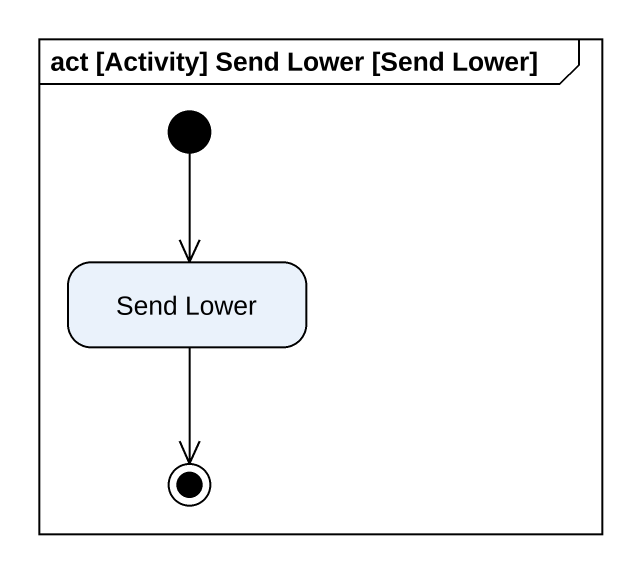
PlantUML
@startuml
mainframe act [Activity] Send Lower [Send Lower]
hide empty description
state "Send Lower" as Send_Lower
[*] --> Send_Lower
Send_Lower --> [*]
@enduml
